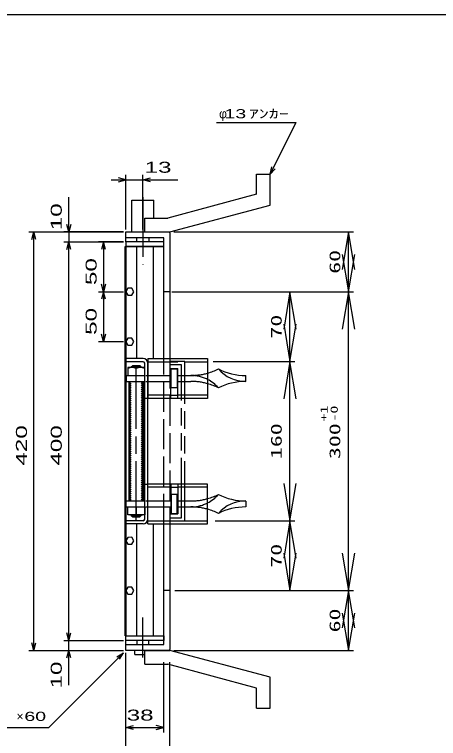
# Model space of a CAD drawing. Units: millimetres at full size, sheet at 1:5. Extents: x -910 to 868, y -641 to 524.
# Drawn here: x -134 to 292, y -203 to 524 of the extents above; entities that cross this region are included whole.
import ezdxf
from ezdxf.enums import TextEntityAlignment as Align

# ---------------------------------------------------------------- set-up
doc = ezdxf.new("R2010")
doc.units = ezdxf.units.MM
doc.header["$LTSCALE"] = 5
for name, pattern in [('CHAIN', [18.5, 12, -1.5, 3.5, -1.5]), ('CHAIN_DOUBLE_DASH', [23.5, 12, -1.5, 3.5, -1.5, 3.5, -1.5]), ('DASHED', [7.5, 6, -1.5]), ('LONG_DASHED_DOTTED', [15.25, 12, -1.5, 0.25, -1.5])]:
    doc.linetypes.add(name, pattern=pattern)
for name, color, linetype, lineweight in [('0_2', 150, 'Continuous', 25), ('16', 3, 'Continuous', 25), ('17', 2, 'Continuous', 25), ('19', 6, 'Continuous', 25), ('22', 4, 'Continuous', 25)]:
    doc.layers.add(name, color=color, linetype=linetype, lineweight=lineweight)
doc.styles.add('ベクトル', font='')
doc.styles.add('ＭＳ ゴシック', font='')
doc.styles.get('ベクトル').set_extended_font_data('ベクトル')
doc.styles.get('ＭＳ ゴシック').set_extended_font_data('MS Gothic')

# ---------------------------------------------------------------- blocks, each defined once
blk = doc.blocks.new('open_arrow')
at = {"color": 0, "linetype": 'Continuous', "lineweight": -2}
blk.add_lwpolyline([(7.5, 1.25), (0, 0), (7.5, -1.25)], dxfattribs=at)

msp = doc.modelspace()

# ---------------------------------------------------------------- hatches: boundary and pattern name
at = {"layer": '17', "lineweight": 13}
h = msp.add_hatch(dxfattribs=at)
h.set_pattern_fill('USER', style=0, pattern_type=2)
h.set_pattern_definition([(135, (-120.576, 464.955), (-1.06066, -1.06066), [])])
h.paths.add_polyline_path([(-18.7, 35.883), (-18.7, 155.883), (-16.7, 155.883), (-16.7, 35.883)])
h = msp.add_hatch(dxfattribs=at)
h.set_pattern_fill('USER', style=0, pattern_type=2)
h.set_pattern_definition([(135, (-113.576, 464.955), (-1.06066, -1.06066), [])])
h.paths.add_polyline_path([(-6.7, 35.883), (-6.7, 155.883), (-4.7, 155.883), (-4.7, 35.883)])

# ---------------------------------------------------------------- linework, layer by layer
at = {"layer": '0_2'}
msp.add_line((-862, 524.25), (868, 524.25), dxfattribs=at)
at = {"layer": '16'}
for p, q in [((-22.7, -99.617), (-22.7, 291.383)), ((-22.7, 291.383), (-22, 291.383)), ((16, 295.883), (-22, 295.883)), ((-22, 295.883), (-22, 291.383)), ((-22, 291.383), (16, 291.383)), ((-22, 291.383), (-22, -99.617)), ((16, 291.383), (-22, 291.383)), ((-11.5, 291.383), (-11.5, 178.883)), ((5.5, 178.883), (5.5, 291.383)), ((16, 291.383), (16, 295.883)), ((16, 178.883), (16, 291.383)), ((-20.024, 249.333), (-22, 245.855)), ((-16.024, 249.361), (-20.024, 249.333)), ((-14, 245.883), (-16.024, 249.361)), ((-22, 245.855), (-19.976, 242.405)), ((-19.976, 242.405), (-15.976, 242.433)), ((-15.976, 242.433), (-14, 245.911)), ((-20.024, 199.333), (-22, 195.855)), ((-16.024, 199.361), (-20.024, 199.333)), ((-14, 195.883), (-16.024, 199.361)), ((-22, 195.855), (-19.976, 192.405)), ((-19.976, 192.405), (-15.976, 192.433)), ((-15.976, 192.433), (-14, 195.911)), ((-11.5, 12.883), (-11.5, -99.617)), ((5.5, -99.617), (5.5, 12.883)), ((16, -99.617), (16, 12.883)), ((-20.024, -0.667), (-22, -4.145)), ((-22, -4.145), (-19.976, -7.595)), ((-16.024, -0.639), (-20.024, -0.667)), ((-14, -4.117), (-16.024, -0.639)), ((-15.976, -7.567), (-14, -4.089)), ((-19.976, -7.595), (-15.976, -7.567)), ((-20.024, -50.667), (-22, -54.145)), ((-16.024, -50.639), (-20.024, -50.667)), ((-14, -54.117), (-16.024, -50.639)), ((-22, -54.145), (-19.976, -57.595)), ((-19.976, -57.595), (-15.976, -57.567)), ((-15.976, -57.567), (-14, -54.089)), ((-22, -99.617), (-22.7, -99.617)), ((-22, -99.617), (16, -99.617)), ((-22, -104.117), (-22, -99.617)), ((-22, -99.617), (16, -99.617)), ((16, -99.617), (16, -104.117)), ((16, -104.117), (-22, -104.117))]:
    msp.add_line(p, q, dxfattribs=at)
at = {"layer": '17', "color": 3}
for p, q in [((-4.8, 178.883), (-22, 178.883)), ((-22, 175.683), (-22, 178.883)), ((-4.8, 175.683), (-22, 175.683)), ((0, 178.883), (0, 138.883)), ((0, 178.883), (60, 178.883)), ((60, 178.883), (60, 138.883)), ((-3.2, 17.683), (-3.2, 174.083)), ((0, 17.683), (0, 174.083)), ((23, 168.883), (30, 168.883)), ((23, 138.883), (23, 168.883)), ((30, 138.883), (30, 168.883)), ((0, 138.883), (-3.2, 138.883)), ((60, 138.883), (0, 138.883)), ((23, 142.083), (30, 142.083)), ((-3.2, 52.883), (0, 52.883)), ((0, 12.883), (0, 52.883)), ((60, 52.883), (0, 52.883)), ((23, 52.883), (23, 22.883)), ((30, 52.883), (30, 22.883)), ((60, 12.883), (60, 52.883)), ((23, 49.683), (30, 49.683)), ((23, 22.883), (30, 22.883)), ((-4.8, 16.083), (-22, 16.083)), ((-22, 16.083), (-22, 12.883)), ((-4.8, 12.883), (-22, 12.883)), ((0, 12.883), (60, 12.883))]:
    msp.add_line(p, q, dxfattribs=at)
at = {"layer": '17', "color": 33, "linetype": 'CHAIN'}
msp.add_line((-11.7, 15.729), (-11.7, 175.136), dxfattribs=at)
at = {"layer": '17', "color": 3, "linetype": 'DASHED'}
for p, q in [((0, 175.683), (60, 175.683)), ((23, 142.083), (0, 142.083)), ((60, 142.083), (30, 142.083)), ((23, 49.683), (0, 49.683)), ((60, 49.683), (30, 49.683)), ((0, 16.083), (60, 16.083))]:
    msp.add_line(p, q, dxfattribs=at)
at = {"layer": '17', "color": 171, "linetype": 'DASHED'}
for p, q in [((16, 12.883), (16, 178.883)), ((22, 178.883), (22, 12.883))]:
    msp.add_line(p, q, dxfattribs=at)
at = {"layer": '17'}
for p, q in [((-3.2, 169.883), (-20.2, 169.883)), ((-20.2, 169.883), (-20.2, 161.883)), ((-16.7, 170.383), (-15.2, 171.883)), ((-16.7, 169.883), (-16.7, 170.383)), ((-16.7, 170.383), (-6.7, 170.383)), ((-15.888, 169.883), (-15.888, 171.195)), ((-15.2, 171.883), (-8.2, 171.883)), ((-11.7, 161.883), (-11.7, 168.988)), ((-6.7, 170.383), (-8.2, 171.883)), ((-7.512, 169.883), (-7.512, 171.195)), ((-6.7, 169.883), (-6.7, 170.383)), ((-3.2, 161.883), (-3.2, 169.883)), ((23.5, 149.383), (23.5, 168.383)), ((23.5, 168.383), (29.5, 168.383)), ((29.5, 168.383), (29.5, 149.383)), ((-21.7, 161.883), (-21.7, 155.883)), ((-21.7, 161.883), (-3.2, 161.883)), ((-20.2, 161.883), (-3.2, 161.883)), ((98.3, 155.943), (98.3, 161.883)), ((-21.7, 155.883), (-3.2, 155.883)), ((-17.7, 35.883), (-17.7, 155.883)), ((-5.7, 155.883), (-5.7, 35.883)), ((29.5, 149.383), (23.5, 149.383)), ((29.5, 42.383), (23.5, 42.383)), ((23.5, 42.383), (23.5, 23.383)), ((29.5, 23.383), (29.5, 42.383)), ((-21.7, 29.883), (-21.7, 35.883)), ((-21.7, 35.883), (-3.2, 35.883)), ((-21.7, 29.883), (-3.2, 29.883)), ((-20.2, 21.883), (-20.2, 29.883)), ((-20.2, 29.883), (-3.2, 29.883)), ((-11.7, 29.883), (-11.7, 22.778)), ((-3.2, 29.883), (-3.2, 21.883)), ((98.3, 35.823), (98.3, 29.883)), ((-3.2, 21.883), (-20.2, 21.883)), ((-16.7, 21.883), (-16.7, 21.383)), ((-15.888, 21.883), (-15.888, 20.571)), ((-7.512, 21.883), (-7.512, 20.571)), ((-6.7, 21.883), (-6.7, 21.383)), ((23.5, 23.383), (29.5, 23.383)), ((-16.7, 21.383), (-6.7, 21.383)), ((-16.7, 21.383), (-15.2, 19.883)), ((-15.2, 19.883), (-8.2, 19.883)), ((-6.7, 21.383), (-8.2, 19.883))]:
    msp.add_line(p, q, dxfattribs=at)
at = {"layer": '17', "linetype": 'DASHED'}
for p, q in [((-2.115, 161.883), (23.5, 161.883)), ((29.5, 161.883), (43.3, 161.883)), ((-2.115, 155.883), (23.5, 155.883)), ((29.5, 155.883), (43.3, 155.883)), ((-2.115, 35.883), (23.5, 35.883)), ((-2.115, 29.883), (23.5, 29.883)), ((29.5, 35.883), (43.3, 35.883)), ((29.5, 29.883), (43.3, 29.883))]:
    msp.add_line(p, q, dxfattribs=at)
at = {"layer": '17', "color": 7}
for p, q in [((-18.7, 35.883), (-18.7, 155.883)), ((-4.7, 155.883), (-4.7, 35.883))]:
    msp.add_line(p, q, dxfattribs=at)
at = {"layer": '17', "color": 3}
for centre, radius, start, end in [((-4.8, 174.083), 4.8, 0, 90), ((-4.8, 174.083), 1.6, 0, 90), ((-4.8, 17.683), 4.8, 270, 0), ((-4.8, 17.683), 1.6, 270, 0)]:
    msp.add_arc(centre, radius, start, end, dxfattribs=at)
at = {"layer": '17'}
for centre, radius, start, end in [((-15.95, 159.438), 10.453, 66.00934, 113.99066), ((-7.45, 159.438), 10.453, 66.00934, 113.99066), ((43.3, 223.306), 61.423, 285.77645, 296.59714), ((98.3, 192.383), 36.5, 221.11209, 270), ((98.3, 223.306), 61.423, 243.40286, 270), ((43.3, 125.383), 36.5, 41.11209, 62.77189), ((43.3, 94.46), 61.423, 63.40286, 74.22355), ((98.3, 94.46), 61.423, 90, 116.59714), ((43.3, 66.383), 36.5, 297.22811, 318.88791), ((43.3, 97.306), 61.423, 285.77645, 296.59714), ((98.3, 97.306), 61.423, 243.40286, 270), ((98.3, -0.617), 36.5, 90, 138.88791), ((98.3, -31.54), 61.423, 90, 116.59714), ((-15.95, 32.328), 10.453, 246.00934, 293.99066), ((-7.45, 32.328), 10.453, 246.00934, 293.99066), ((43.3, -31.54), 61.423, 63.40286, 74.22355)]:
    msp.add_arc(centre, radius, start, end, dxfattribs=at)
at = {"layer": '17', "linetype": 'DASHED'}
for centre, radius, start, end in [((43.3, 223.306), 61.423, 270, 285.77645), ((43.3, 125.383), 36.5, 62.77189, 90), ((43.3, 94.46), 61.423, 74.22355, 90), ((43.3, 97.306), 61.423, 270, 285.77645), ((43.3, 66.383), 36.5, 270, 297.22811), ((43.3, -31.54), 61.423, 74.22355, 90)]:
    msp.add_arc(centre, radius, start, end, dxfattribs=at)
at = {"layer": '19'}
for p, q in [((109, 363.883), (123, 363.883)), ((109, 343.883), (109, 363.883)), ((123, 332.883), (123, 363.883)), ((109, 343.883), (20, 319.883)), ((-16, 305.883), (-16, 337.883)), ((-16, 337.883), (6, 337.883)), ((6, 319.883), (6, 337.883)), ((22, 305.883), (123, 332.883)), ((-3, 319.883), (20, 319.883)), ((-3, 305.883), (-3, 319.883)), ((-22, 295.883), (-22, 305.883)), ((-22, 305.883), (21, 305.883)), ((-3, 305.883), (22, 305.883)), ((21, 305.883), (22, 304.883)), ((16, 299.883), (-22, 299.883)), ((-11, 295.883), (-11, 299.883)), ((1, 299.883), (1, 295.883)), ((16, 179.795), (16, 299.883)), ((22, 304.883), (22, 178.883)), ((22, 245.883), (16, 245.883)), ((16, -108.117), (16, 12.883)), ((22, 12.883), (22, -113.117)), ((22, -54.117), (16, -54.117)), ((-22, -114.117), (-22, -104.117)), ((-22, -108.117), (16, -108.117)), ((-11, -104.117), (-11, -108.117)), ((1, -108.117), (1, -104.117)), ((21, -114.117), (-22, -114.117)), ((-13, -118.117), (-13, -114.117)), ((-3, -114.117), (22, -114.117)), ((-3, -128.117), (-3, -114.117)), ((22, -113.117), (21, -114.117)), ((123, -141.117), (22, -114.117)), ((-13, -118.117), (-3, -118.117)), ((-3, -128.117), (20, -128.117)), ((109, -152.117), (20, -128.117)), ((123, -172.117), (123, -141.117)), ((109, -172.117), (109, -152.117)), ((109, -172.117), (123, -172.117))]:
    msp.add_line(p, q, dxfattribs=at)
at = {"layer": '19', "linetype": 'LONG_DASHED_DOTTED'}
for p, q in [((-5, 340.883), (-5, 272.883)), ((-5, -121.117), (-5, -81.117))]:
    msp.add_line(p, q, dxfattribs=at)
at = {"layer": '19', "linetype": 'CHAIN_DOUBLE_DASH'}
for p, q in [((37, 175.883), (22, 175.883)), ((37, 15.883), (37, 175.883)), ((33.8, 172.683), (22, 172.683)), ((33.8, 19.083), (33.8, 172.683)), ((22, 19.083), (33.8, 19.083)), ((22, 15.883), (37, 15.883))]:
    msp.add_line(p, q, dxfattribs=at)
at = {"layer": '22'}
for p, q in [((69, 415.883), (149, 415.883)), ((123, 363.883), (149, 415.883)), ((123, 363.883), (124.5, 371.183)), ((123, 363.883), (128, 369.383)), ((-37, 358.383), (-22, 358.383)), ((-22, 358.383), (-29.5, 360.383)), ((-29.5, 356.383), (-22, 358.383)), ((-22, 308.383), (-22, 363.383)), ((-22, 358.383), (-5, 358.383)), ((-5, 308.383), (-5, 363.383)), ((-5, 358.383), (2.5, 360.383)), ((2.5, 356.383), (-5, 358.383)), ((-5, 358.383), (30, 358.383)), ((-79.5, 305.883), (-79.5, 340.883)), ((-79.5, 305.883), (-81.5, 313.383)), ((-77.5, 313.383), (-79.5, 305.883)), ((-119.5, 305.883), (-24.5, 305.883)), ((-116.5, 298.383), (-114.5, 305.883)), ((-112.5, 298.383), (-114.5, 305.883)), ((-114.5, -114.117), (-114.5, 305.883)), ((-24.5, 305.883), (-84.5, 305.883)), ((-79.5, 305.883), (-79.5, 295.883)), ((26, 305.883), (206.594, 305.883)), ((201.594, 245.883), (201.594, 305.883)), ((-84.5, 295.883), (-24.5, 295.883)), ((-81.5, 288.383), (-79.5, 295.883)), ((-77.5, 288.383), (-79.5, 295.883)), ((-79.5, -104.117), (-79.5, 295.883)), ((-24.5, 295.883), (-49.5, 295.883)), ((-44.5, 295.883), (-46.5, 288.383)), ((-42.5, 288.383), (-44.5, 295.883)), ((-44.5, 295.883), (-44.5, 245.883)), ((-44.5, 245.883), (-46.5, 253.383)), ((-42.5, 253.383), (-44.5, 245.883)), ((-49.5, 245.883), (-24.5, 245.883)), ((-44.5, 245.883), (-46.5, 238.383)), ((-42.5, 238.383), (-44.5, 245.883)), ((-44.5, 245.883), (-44.5, 195.883)), ((24, 245.883), (147.779, 245.883)), ((29, 245.883), (206.594, 245.883)), ((29, 245.883), (206.594, 245.883)), ((142.779, 175.883), (142.779, 245.883)), ((201.594, -54.117), (201.594, 245.883)), ((-44.5, 195.883), (-46.5, 203.383)), ((-42.5, 203.383), (-44.5, 195.883)), ((-49.5, 195.883), (-24.5, 195.883)), ((65.451, 175.883), (147.779, 175.883)), ((65.451, 175.883), (147.779, 175.883)), ((142.779, 15.883), (142.779, 175.883)), ((67.566, 15.883), (147.779, 15.883)), ((67.566, 15.883), (147.779, 15.883)), ((142.779, -54.117), (142.779, 15.883)), ((27, -54.117), (147.779, -54.117)), ((32, -54.117), (206.594, -54.117)), ((32, -54.117), (206.594, -54.117)), ((201.594, -114.117), (201.594, -54.117)), ((-79.5, -104.117), (-81.5, -96.617)), ((-79.5, -104.117), (-77.5, -96.617)), ((-114.5, -114.117), (-116.5, -106.617)), ((-114.5, -114.117), (-112.5, -106.617)), ((-84.5, -104.117), (-24.5, -104.117)), ((-79.5, -114.117), (-79.5, -104.117)), ((-119.5, -114.117), (-24.5, -114.117)), ((-84.5, -114.117), (-24.5, -114.117)), ((-81.5, -121.617), (-79.5, -114.117)), ((-77.5, -121.617), (-79.5, -114.117)), ((-79.5, -149.117), (-79.5, -114.117)), ((26, -114.117), (206.594, -114.117)), ((-99.5, -191.617), (-24.5, -116.617)), ((-31, -120.617), (-24.5, -116.617)), ((-28.5, -123.117), (-24.5, -116.617)), ((-22, -196.617), (-22, -116.617)), ((-22, -231.617), (-22, -116.617)), ((16, -196.617), (16, -126.117)), ((22, -231.617), (22, -126.117)), ((-199.5, -191.617), (-99.5, -191.617)), ((-22, -191.617), (-14.5, -189.617)), ((-14.5, -193.617), (-22, -191.617)), ((-22, -191.617), (16, -191.617)), ((16, -191.617), (8.5, -189.617)), ((8.5, -193.617), (16, -191.617))]:
    msp.add_line(p, q, dxfattribs=at)

# ---------------------------------------------------------------- block references
at = {"layer": '22', "xscale": 5, "yscale": 5}
for p, rotation in [((201.594, 305.883), 270), ((201.594, 245.883), 90), ((142.779, 245.883), 270), ((201.594, 245.883), 270), ((142.779, 175.883), 90), ((142.779, 175.883), 270), ((142.779, 15.883), 90), ((142.779, 15.883), 270), ((142.779, -54.117), 90), ((201.594, -54.117), 90), ((201.594, -54.117), 270), ((201.594, -114.117), 90)]:
    msp.add_blockref('open_arrow', p, dxfattribs=dict(at, rotation=rotation))

# ---------------------------------------------------------------- texts
at = {"layer": '22', "color": 2, "style": 'ベクトル'}
for s, height, width, p in [(' 13 ', 9.164, 1.6, (71.5, 424.633)), ('ｱﾝｶｰ', 9.164, 1.6, (101.5, 424.633)), (' 13 ', 11, 1.65, (-10, 370.883)), (' 38 ', 11, 1.65, (-28, -179.117)), (' 60 ', 9.164, 1.6, (-129.5, -180.367))]:
    msp.add_text(s, height=height, dxfattribs=dict(at, width=width)).set_placement(p, align=Align.MIDDLE_LEFT)
for s, p in [('φ', (71.5, 424.633)), ('×', (-132, -180.367))]:
    msp.add_text(s, height=9.164, dxfattribs=at).set_placement(p, align=Align.MIDDLE_LEFT)
at = {"layer": '22', "color": 2, "style": 'ベクトル', "width": 1.65}
for s, p in [(' 10 ', (-92, 300.883)), (' 50 ', (-57, 245.883)), (' 50 ', (-57, 195.883)), (' 420 ', (-127, 64.633)), (' 400 ', (-92, 64.633)), (' 10 ', (-92, -159.117))]:
    msp.add_text(s, height=11, rotation=90, dxfattribs=at).set_placement(p, align=Align.MIDDLE_LEFT)
at = {"layer": '22', "style": 'ＭＳ ゴシック', "width": 1.6}
for s, p in [('60', (196.594, 275.883)), ('70', (137.779, 210.883)), ('160', (137.779, 95.883)), ('300', (196.594, 95.883)), ('70', (137.779, -19.117)), ('60', (196.594, -84.117))]:
    msp.add_text(s, height=11, rotation=90, dxfattribs=at).set_placement(p, align=Align.BOTTOM_CENTER)
at = {"layer": '22', "color": 2, "style": 'ＭＳ ゴシック', "width": 1.6}
for s, p in [('+1', (176.907, 123.623)), ('-0', (187.149, 123.623))]:
    msp.add_text(s, height=7.331, rotation=90, dxfattribs=at).set_placement(p, align=Align.MIDDLE_CENTER)

doc.saveas('drawing.dxf')
